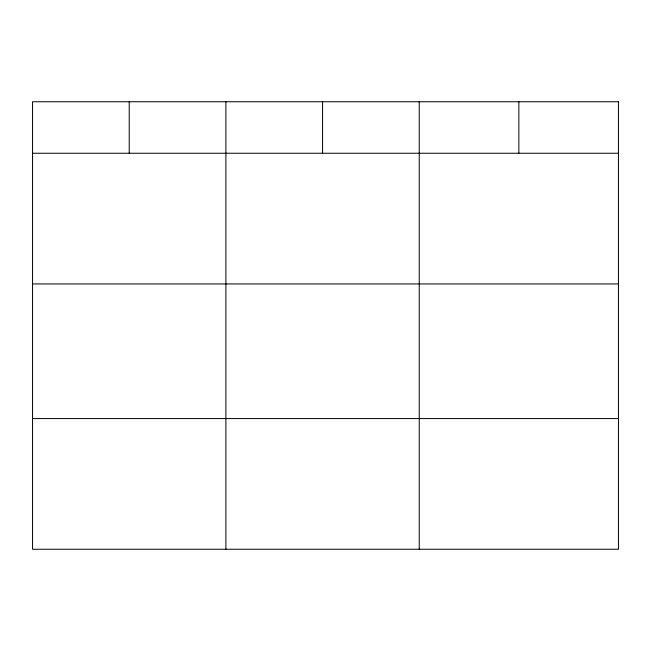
<?xml version="1.0" encoding="UTF-8"?>
<svg xmlns="http://www.w3.org/2000/svg" width="651" height="651" viewBox="0 0 651 651"><rect width="100%" height="100%" fill="white"/><g stroke="black" fill="none" stroke-linecap="round" stroke-linejoin="round"><path stroke-width="0.98" d="M32.55 153.245L618.45 153.245M32.55 283.926L618.45 283.926M32.55 418.569L618.45 418.569M518.847 101.751L518.847 153.245M419.244 101.751L419.244 549.249M322.57 101.751L322.57 153.245M225.897 101.751L225.897 549.249M129.224 101.751L129.224 153.245M618.45 101.751L32.55 101.751L32.55 549.249L618.45 549.249L618.45 101.751"/></g></svg>
